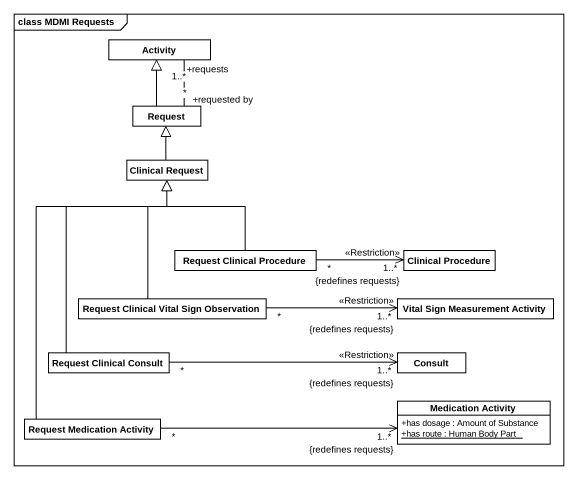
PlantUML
@startuml
mainframe class MDMI Requests
hide circle
hide empty members
skinparam classAttributeIconSize 0
class Activity
class Request
class "Clinical Request" as Clinical_Request
class "Request Clinical Procedure" as Request_Clinical_Procedure
class "Clinical Procedure" as Clinical_Procedure
class "Request Clinical Vital Sign Observation" as Request_Clinical_Vital_Sign
class "Vital Sign Measurement Activity" as Vital_Sign_Measurement
class "Request Clinical Consult" as Request_Clinical_Consult
class Consult
class "Medication Activity" as Medication_Activity {
  +has dosage : Amount of Substance
  {static} +has route : Human Body Part
}
class "Request Medication Activity" as Request_Medication_Activity
Request "+requested by\n*" -up- "+requests\n1..*" Activity
Request -up-|> Activity
Clinical_Request -up-|> Request
Request_Clinical_Procedure -up-|> Clinical_Request
Request_Clinical_Procedure "*" -right-> "1..*\n{redefines requests}\n<<Restriction>>" Clinical_Procedure
Request_Clinical_Vital_Sign -up-|> Clinical_Request
Request_Clinical_Vital_Sign "*" -right-> "1..*\n{redefines requests}\n<<Restriction>>" Vital_Sign_Measurement
Request_Clinical_Consult -up-|> Clinical_Request
Request_Clinical_Consult "*" -right-> "1..*\n{redefines requests}\n<<Restriction>>" Consult
Request_Medication_Activity -up-|> Clinical_Request
Request_Medication_Activity "*" -right-> "1..*\n{redefines requests}" Medication_Activity
@enduml
